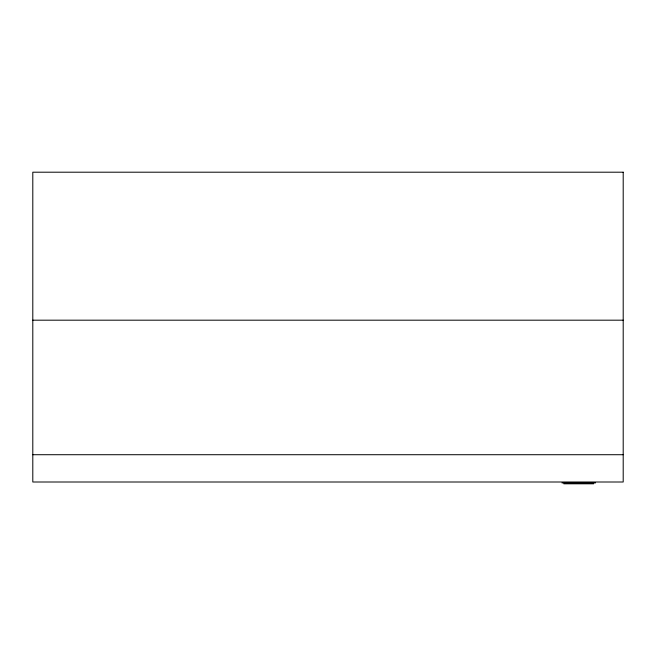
<?xml version="1.0" encoding="UTF-8"?>
<svg xmlns="http://www.w3.org/2000/svg" width="656" height="656" viewBox="0 0 656 656"><rect width="100%" height="100%" fill="white"/><g stroke="black" fill="none" stroke-linecap="round" stroke-linejoin="round"><path stroke-width="0.98" d="M32.8 320.185L623.2 320.185M32.8 454.715L623.2 454.715M561.946 482.906L595.525 482.906M563.766 483.8L593.705 483.8M623.2 172.2L32.8 172.2L32.8 482.004L623.2 482.004L623.2 172.2"/></g></svg>
